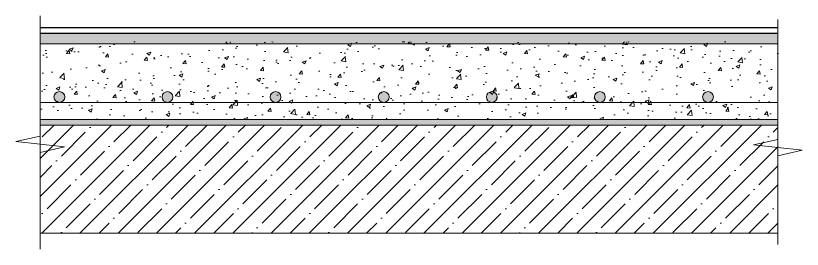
# Model space of a CAD drawing. Header units: millimetres. Extents: x -531467 to 558829, y -9025 to 266565.
# Drawn here: x -522732 to -515456, y 17078 to 19236 of the extents above; entities that cross this region are included whole.
import ezdxf

# ---------------------------------------------------------------- set-up
doc = ezdxf.new("R2010")
doc.units = ezdxf.units.MM
doc.layers.add('АР_Перегородки кирпич штрих', color=7, linetype='Continuous')
doc.layers.add('АР_Плита', color=220, linetype='Continuous')
doc.layers.add('АР_Тонкие', color=250, linetype='Continuous', lineweight=0)
doc.layers.add('АР_Штриховка', color=252, linetype='Continuous', lineweight=0)

# ---------------------------------------------------------------- blocks, each defined once
blk = doc.blocks.new('*U35')
at = {"color": 8}
blk.add_lwpolyline([(0, -6.699), (0, 1.502), (2.25, 2.002), (-2.25, 2.502), (0, 3.002), (0, 14.093)], dxfattribs=at)
blk = doc.blocks.new('*U36')
at = {"color": 8}
blk.add_lwpolyline([(0, -6.506), (0, 2.443), (2.25, 2.943), (-2.25, 3.443), (0, 3.943), (0, 15.068)], dxfattribs=at)
blk = doc.blocks.new('Арматура_D-10')
at = {"layer": 'АР_Перегородки кирпич штрих', "transparency": 33554687}
h = blk.add_hatch(color=256, dxfattribs=at)
h.set_gradient(color2=(0, 0, 0), tint=1, name='SPHERICAL')
h.paths.add_polyline_path([(-59078.57, 235102.41, 1), (-59088.57, 235102.41, 1)])
at = {"layer": 'АР_Тонкие'}
blk.add_circle((-59083.57, 235102.41), 5, dxfattribs=at)

msp = doc.modelspace()

# ---------------------------------------------------------------- hatches: boundary and pattern name
at = {"layer": 'АР_Перегородки кирпич штрих', "transparency": 33554559}
h = msp.add_hatch(dxfattribs=at)
h.set_pattern_fill('AR-CONC', color=256, scale=0.5, style=0)
h.set_pattern_definition([(50, (76151.72, -1651602.716), (91.0923345, -7.9695428), [9.525, -104.775]), (355, (76151.72, -1651602.72), (-17.6217107, 95.5284226), [7.62, -83.820292]), (100.4514447, (76159.315, -1651603.38), (73.4706235, 87.558876), [8.0950044, -89.0451223]), (46.1842, (76151.72, -1651577.32), (135.5395204, -21.021164), [14.2875, -157.1625]), (96.635558, (76163.02, -1651579.07), (118.702067, 123.713062), [12.142512, -133.567804]), (351.184151, (76151.72, -1651577.32), (118.702067, 123.713062), [11.429984, -125.729866]), (21, (76164.42, -1651583.666), (75.8071956, -51.132599), [9.525, -104.775]), (326, (76164.42, -1651583.67), (30.901014, 92.093983), [7.62, -83.82]), (71.451445, (76170.74, -1651587.93), (106.7082096, 40.9613844), [8.0950044, -89.044969]), (37.5, (76151.724, -1651602.716), (1.5443016, 42.27751944), [0, -82.804, 0, -85.09, 0, -84.1375]), (7.5, (76151.724, -1651602.716), (33.4098313, 50.0902874), [0, -48.514, 0, -80.899, 0, -32.0675]), (327.5, (76123.403, -1651602.716), (67.7952976, -2.864372), [0, -31.75, 0, -99.06, 0, -131.445]), (317.5, (76110.7, -1651602.716), (74.0645907, 12.7132455), [0, -41.275, 0, -65.786, 0, -93.345])])
h.paths.add_polyline_path([(-515681.1, 18975.9), (-515681.1, 19075.9), (-522506.5, 19075.9), (-522506.5, 18975.9)])
at = {"layer": 'АР_Перегородки кирпич штрих', "transparency": 33554687}
msp.add_hatch(color=256, dxfattribs=at).paths.add_polyline_path([(-522506.5, 18275.9), (-522506.5, 18225.9), (-515681.1, 18225.9), (-515681.1, 18275.9)])
at = {"layer": 'АР_Штриховка', "ltscale": 100, "true_color": 0x000000}
h = msp.add_hatch(dxfattribs=at)
h.set_pattern_fill('AR-CONC', color=18, scale=50, style=0)
h.set_pattern_definition([(50, (-5200836.66, 750872.5), (358.630091, -31.376067), [37.5, -412.5]), (355, (-5200836.66, 750872.5), (-69.375667, 376.096067), [30, -330]), (100.4514445, (-5200806.78, 750869.9), (289.254423, 344.719995), [31.870096, -350.571056]), (46.1842, (-5200836.66, 750972.5), (533.620665, -82.75964), [56.25, -618.75]), (96.635635, (-5200792.2, 750965.6), (467.33097, 487.0593), [47.80517, -525.85688]), (351.184164, (-5200836.66, 750972.5), (467.33097, 487.0593), [45, -495]), (21, (-5200786.66, 750947.5), (298.453526, -201.309445), [37.5, -412.5]), (326, (-5200786.66, 750947.5), (121.657666, 362.575023), [30, -330]), (71.451445, (-5200761.8, 750930.74), (420.111188, 161.265576), [31.870095, -350.571056]), (37.5, (-5200836.66, 750872.51), (6.0799277, 166.446927), [0, -326, 0, -335, 0, -331.25]), (7.5, (-5200836.66, 750872.51), (131.534769, 197.205856), [0, -191, 0, -318.5, 0, -126.25]), (327.5, (-5200948.16, 750872.51), (266.911218, -11.277436), [0, -125, 0, -390, 0, -517.5]), (317.5, (-5200998.16, 750872.51), (291.593085, 50.052491), [0, -162.5, 0, -259, 0, -367.5])])
h.paths.add_polyline_path([(-515681.1, 18995.9), (-522506.5, 18995.9), (-522506.5, 18275.9), (-515681.1, 18275.9)])
h = msp.add_hatch(dxfattribs=at)
h.set_pattern_fill('ANSI35', color=18, scale=1000, style=0)
h.set_pattern_definition([(45, (-5200836.66, 750722.51), (-176.776695, 176.776695), []), (45, (-5200659.9, 750722.51), (-176.776695, 176.776695), [312.5, -62.5, 0, -62.5])])
h.paths.add_polyline_path([(-515681.1, 18225.9), (-522506.5, 18225.9), (-522506.5, 17225.9), (-515681.1, 17225.9)])

# ---------------------------------------------------------------- linework, layer by layer
at = {"layer": 'АР_Плита', "color": 18, "lineweight": 5, "ltscale": 100, "true_color": 0x000000}
msp.add_lwpolyline([(-522506.5, 18225.9), (-515681.1, 18225.9), (-515681.1, 17225.9), (-522506.5, 17225.9)], close=True, dxfattribs=at)
at = {"layer": 'АР_Тонкие', "lineweight": 30}
for p, q in [((-522506.5, 19125.9), (-515681.1, 19125.9)), ((-522506.5, 19075.9), (-515681.1, 19075.9))]:
    msp.add_line(p, q, dxfattribs=at)
at = {"layer": 'АР_Тонкие'}
for points in [[(-522506.5, 18975.9), (-515681.1, 18975.9)], [(-515681.1, 18435), (-522506.5, 18435)], [(-522506.5, 18275.9), (-522506.5, 18275.9), (-515681.1, 18275.9)]]:
    msp.add_lwpolyline(points, dxfattribs=at)

# ---------------------------------------------------------------- block references
for name, p, xscale, yscale, zscale in [('*U36', (-522506.5, 17728.8), 100, 100, 100), ('*U35', (-515681.1, 17792.3), 100, 100, 100), ('Арматура_D-10', (68507.8, -2332539.1), 10, 10, 10), ('Арматура_D-10', (69507.8, -2332539.1), 10, 10, 10), ('Арматура_D-10', (70507.8, -2332539.1), 10, 10, 10), ('Арматура_D-10', (71507.8, -2332539.1), 10, 10, 10), ('Арматура_D-10', (72507.8, -2332539.1), 10, 10, 10), ('Арматура_D-10', (73507.8, -2332539.1), 10, 10, 10), ('Арматура_D-10', (74507.8, -2332539.1), 10, 10, 10)]:
    msp.add_blockref(name, p, dxfattribs=dict(at, xscale=xscale, yscale=yscale, zscale=zscale))

doc.saveas('drawing.dxf')
